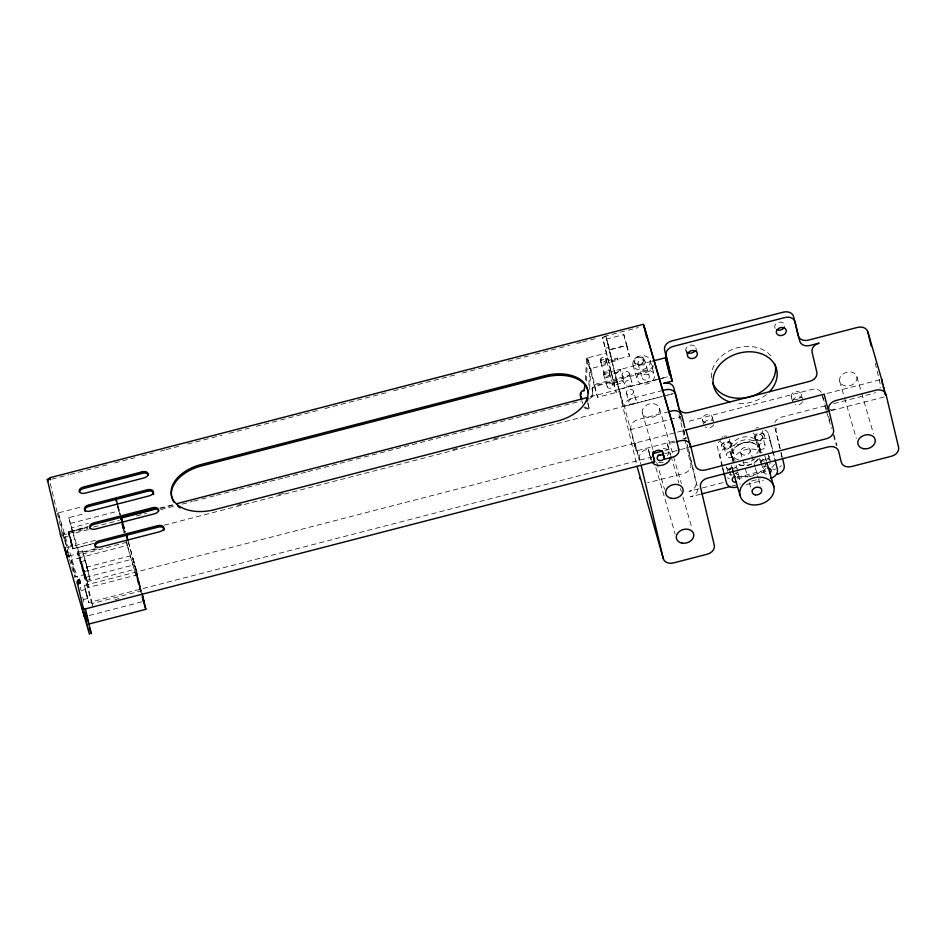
<?xml version="1.0" encoding="UTF-8"?>
<svg xmlns="http://www.w3.org/2000/svg" width="946" height="946" viewBox="0 0 946 946"><rect width="100%" height="100%" fill="white"/><g stroke="black" fill="none" stroke-linecap="round" stroke-linejoin="round"><path stroke-width="0.71" stroke-dasharray="4.73 3.55" d="M585.385 380.209L586.662 358.132L587.679 358.061L586.319 381.605M588.85 385.093L589.796 368.893L586.662 358.132M589.618 389.433L590.812 368.822L587.643 357.86L606.28 353.047L609.401 363.808L590.765 368.633L597.576 397.273L619.654 391.573L606.019 336.599L602.578 337.486L616.213 392.46L602.578 337.486M583.989 407.218A5.487 4.257 -16.2 0 0 588.471 408.979L589.393 408.093L587.833 402.712M51.746 479.184L68.916 474.738M70.347 474.372L107.537 464.758M114.691 462.913L134.722 457.734M141.876 455.877L153.323 452.921M160.477 451.076L164.758 449.965M166.189 449.598L180.497 445.897M187.651 444.052L210.544 438.14M211.975 437.762L221.991 435.172M229.145 433.327L249.165 428.148M256.319 426.303L279.212 420.391M280.643 420.012L317.832 410.398M324.986 408.554L347.88 402.641M349.31 402.263L386.512 392.649M393.654 390.804L416.547 384.892M417.978 384.514L455.18 374.9M462.334 373.055L485.215 367.143M486.646 366.764L500.954 363.075M508.108 361.218L528.14 356.039M535.294 354.194L558.175 348.282M559.606 347.903L569.622 345.325M576.776 343.469L581.069 342.357M582.5 341.991L596.808 338.29M603.962 336.445L626.843 330.532M628.274 330.154L638.29 327.576M626.938 345.385L623.816 334.612L606.611 339.058L609.732 349.831L626.938 345.385L629.492 356.122L612.287 360.568L609.165 349.807L626.37 345.361L629.492 356.122M605.712 348.258L609.153 347.371M608.857 362.566L608.302 360.497L617.502 358.144L618.045 360.26L608.869 362.625L608.585 361.679M65.759 544.565L58.321 512.909L82.101 506.76M611.518 373.824L610.962 371.683L620.162 369.33L620.694 371.447L611.518 373.824L611.246 372.866M651.321 361.431L623.024 368.739A8.892 6.894 -16.2 0 0 616.012 377.679L636.729 464.853M88.38 529.594L73.055 533.556L68.762 517.699L85.471 513.371M587.643 357.86L594.443 386.512L616.52 380.8L619.654 391.573M614.179 385.01L613.623 382.87L622.811 380.529L623.355 382.645L614.179 385.01L613.907 384.064M70.134 523.516L118.889 510.911L119.988 514.683M68.762 517.699L71.671 527.738L88.392 523.422M94.068 543.311L72.535 548.81L68.136 531.747L88.167 526.579M159.685 508.085L173.993 504.395M590.233 396.812L660.32 378.684M661.751 378.317L667.474 376.839M127.001 542.2L78.27 555.231L72.641 531.037L87.966 527.076M60.355 534.372L87.517 527.348M160.442 508.499L174.738 504.797M62.117 535.152L87.848 528.495M93.571 527.017L119.314 520.371M136.472 515.925L146.476 513.347M160.773 509.646L175.069 505.956M182.223 504.1L192.239 501.522M193.658 501.144L215.109 495.598M216.539 495.231L237.99 489.685M239.421 489.319L260.871 483.773M262.302 483.406L283.741 477.86M285.172 477.494L306.622 471.948M308.053 471.581L581.163 400.986M71.565 542.105L72.156 544.778L66.728 546.138L64.423 537.186L69.815 535.791L70.974 539.788M662.697 390.509L631.68 398.526A8.892 6.894 -16.2 0 0 624.667 407.466L636.126 450.946L674.427 441.049M66.764 547.71L97.533 539.764M237.505 505.247L243.205 503.769M278.845 494.557L284.545 493.079M452.744 449.61L458.443 448.132M494.084 438.92L499.784 437.454M164.155 525.196L661.928 396.54M667.64 395.061L674.794 393.205M71.541 541.585L68.751 531.735L73.149 548.786L92.885 543.761M78.27 552.05L82.692 551.021L86.263 563.627L90.024 579.449L85.719 580.56L78.27 552.05L85.719 580.56M92.069 604.021L77.584 553.304L95.688 548.621M68.857 555.929L98.372 548.68A5.037 3.169 -13.4 0 0 99.697 548.656M78.684 557.974L127.438 545.369L141.226 592.823M82.314 567.967L83.153 570.84L87.493 569.752L85.105 560.635L80.812 561.747L84.194 574.719L75.526 576.894L71.198 560.115L79.807 557.892L81.971 565.377M668.846 411.676L637.829 419.693A8.892 6.894 -16.2 0 0 630.816 428.633L636.126 450.946M72.641 531.037L83.378 568.002L132.133 555.397L140.919 590.943L92.176 603.548L93.004 607.048M629.965 429.78L681.037 416.571M84.395 571.526L133.15 558.92L136.058 568.972L137.442 574.79L88.699 587.395L84.395 571.526L88.699 587.395M85.779 577.344L134.521 564.738L137.442 574.79M87.316 581.565L136.058 568.972M86.299 593.308L84.348 585.432L685.968 429.933M826.981 393.477L881.53 379.381M81.368 590.541L85.412 589.5L86.571 593.497M682.941 438.849L687.198 437.75M648.258 449.019L651.179 460.134L648.258 449.019L646.485 449.48A8.892 6.894 -16.2 0 0 639.472 458.42L640.832 464.131M667.226 455.806A9.898 7.674 -16.2 0 0 668.775 449.799L667.415 444.076L675.16 442.066M825.326 405.81L781.562 417.127A8.892 6.894 -16.2 0 0 774.916 422.413M833.804 403.623L873.324 393.406A8.892 6.894 -16.2 0 0 875.499 392.602M83.721 599.528L87.765 598.475L86.878 594.667M664.872 450.521L668.976 449.456L670.336 455.18A8.892 6.894 -16.2 0 0 662.271 448.392M830.564 410.245L834.75 409.169A8.892 6.894 -16.2 0 1 830.233 409.382M86.027 592.681L88.818 602.543L652.149 456.93M664.565 453.725L679.098 449.965M680.505 449.598L688.854 447.446M831.451 410.588L886 396.492M114.951 599.693L119.149 598.605M89.208 615.479L143.757 601.372M736.792 477.482L767.809 469.464M723.111 482.59L689.031 491.4A8.892 6.894 -16.2 0 0 696.043 482.46L686.926 444.052M737.301 478.924L767.111 471.214M772.799 469.748L775.637 469.015M700.537 494.214L690.592 496.78A8.892 6.894 -16.2 0 0 697.604 487.852L687.494 445.27M731.766 486.149L740.28 483.938M751.644 481.006L760.158 478.806M746.441 484.636L763.363 480.261M662.034 396.54L623.757 406.402L621.546 398.786L619.287 389.291L657.565 379.417M658.984 379.05L667.498 376.851M663.453 396.173L673.375 393.619M589.796 368.893L590.812 368.822M589.393 408.093L588.518 408.152A4.446 3.453 -16.2 0 1 584.888 406.733M619.287 389.291L623.757 406.402M58.321 512.909L77.205 577.545M68.136 531.747L72.606 548.857M64.423 537.186L66.764 546.173M72.156 544.778L69.815 535.791M73.149 548.786L71.281 540.97M87.493 569.752L85.105 560.635M71.198 560.115L75.597 576.942M83.153 570.84L82.586 568.156M84.194 574.719L80.812 561.747M90.024 579.449L82.574 550.939M84.348 585.432L88.818 602.543M87.765 598.475L86.594 594.478M78.27 555.231L77.584 553.304M614.403 370.785L614.959 372.925L614.415 370.856M618.01 360.201L617.478 358.132M620.671 371.388L620.138 369.318M623.355 382.633L622.799 380.517M617.62 384.111L617.064 381.995L617.537 383.721M608.313 360.497L608.585 361.443M610.974 371.683L611.246 372.629M613.635 382.882L613.895 383.828M612.168 361.1C611.967 360.32 611.802 359.929 612.168 361.313M68.68 555.349L69.141 556.839L68.845 555.456M856.887 376.756A8.892 6.894 -16.2 0 1 845.369 385.897A8.892 6.894 -16.2 0 1 842.602 374.273A8.892 6.894 -16.2 0 1 856.887 376.756L861.357 392.105M861.759 393.501L873.513 433.966M839.681 381.203L844.151 396.551M844.553 397.947L856.307 438.412M822.807 396.741L826.473 409.334M828.507 416.346L830.127 421.94M833.793 434.545L837.044 445.755M826.177 410.28L824.545 404.675A8.892 6.894 -16.2 0 0 825.255 406.342M826.579 411.676L831.463 428.479M833.497 435.491L836.347 445.294M801.167 394.245L802.728 399.626M791.27 396.8L792.831 402.192M764.888 430.028A8.892 6.894 -16.2 0 1 768.542 434.119L772.799 450.036M764.321 435.562A4.884 3.796 -16.2 0 0 756.457 434.202A4.884 3.796 -16.2 0 0 757.983 440.6A4.884 3.796 -16.2 0 0 764.321 435.562L762.748 430.182A4.884 3.796 -16.2 0 1 758.905 435.101A4.884 3.796 -16.2 0 1 753.288 432.629L754.849 438.01M768.873 455.925L770.434 461.305M762.63 436.603A3.749 2.909 -16.2 0 1 757.77 440.458A3.749 2.909 -16.2 0 1 756.611 435.55A3.749 2.909 -16.2 0 1 762.63 436.603L765.231 445.566A3.749 2.909 -16.2 0 1 760.383 449.421A3.749 2.909 -16.2 0 1 759.212 444.525A3.749 2.909 -16.2 0 1 765.231 445.566M765.681 458.514L766.497 461.341M758.928 444.833L760.489 450.213M759.425 447.6L760.206 450.284M755.381 438.471L757.983 447.446M761.223 463.091L763.836 472.066A3.749 2.909 -16.2 0 0 767.171 474.1M759.402 458.361L760.974 463.753M750.154 449.989A4.931 3.831 -16.2 0 1 743.757 455.073A4.931 3.831 -16.2 0 1 742.22 448.617A4.931 3.831 -16.2 0 1 750.154 449.989L754.943 466.473M755.334 467.844L758.136 477.47M758.526 478.842L760.927 487.084M740.6 452.46L747.778 477.186M749.374 482.685L751.774 490.927M731.341 444.088A4.884 3.796 -16.2 0 0 723.489 442.728A4.884 3.796 -16.2 0 0 725.003 449.125A4.884 3.796 -16.2 0 0 731.341 444.088L729.78 438.708A4.884 3.796 -16.2 0 1 725.925 443.627A4.884 3.796 -16.2 0 1 720.308 441.155L721.881 446.536M731.081 444.75A3.749 2.909 -16.2 0 1 726.232 448.605A3.749 2.909 -16.2 0 1 725.062 443.709A3.749 2.909 -16.2 0 1 731.081 444.75L733.694 453.725A3.749 2.909 -16.2 0 1 728.834 457.58A3.749 2.909 -16.2 0 1 727.675 452.673A3.749 2.909 -16.2 0 1 733.694 453.725M737.454 469.831L735.893 464.439A4.884 3.796 -16.2 0 1 732.038 469.358M737.679 471.936L739.536 478.345M731.719 456.114L732.5 458.798M730.253 452.247L731.814 457.628M731.837 467.265L732.665 470.079M695.783 347.844L696.954 351.888M723.832 446.63L726.445 455.594M729.685 471.238L731.175 476.37M712.267 417.221L713.828 422.602M726.433 466.886L727.994 472.279M685.897 350.398L687.068 354.443M702.381 419.776L703.942 425.168M650.15 360.544A8.892 6.894 -16.2 0 1 638.621 369.697A8.892 6.894 -16.2 0 1 635.854 358.073A8.892 6.894 -16.2 0 1 650.15 360.544L654.313 374.9A8.892 6.894 -16.2 0 1 642.795 384.052A8.892 6.894 -16.2 0 1 640.028 372.428A8.892 6.894 -16.2 0 1 654.313 374.9M659.551 408.471A8.892 6.894 -16.2 0 1 648.034 417.624A8.892 6.894 -16.2 0 1 645.267 405.988A8.892 6.894 -16.2 0 1 659.551 408.471L673.138 455.215M673.54 456.634L681.368 483.548M645.125 361.845A3.701 2.873 -16.2 0 1 640.324 365.664A3.701 2.873 -16.2 0 1 639.177 360.816A3.701 2.873 -16.2 0 1 645.125 361.845L649.299 376.201A3.701 2.873 -16.2 0 1 644.498 380.008A3.701 2.873 -16.2 0 1 643.339 375.172A3.701 2.873 -16.2 0 1 649.299 376.201M643.871 359.078A5.037 3.914 -16.2 0 1 637.344 364.257A5.037 3.914 -16.2 0 1 635.771 357.671A5.037 3.914 -16.2 0 1 643.871 359.078L644.202 360.225A5.037 3.914 -16.2 0 1 637.675 365.416A5.037 3.914 -16.2 0 1 636.102 358.818A5.037 3.914 -16.2 0 1 644.202 360.225M671.01 456.067L678.826 482.98M680.47 488.644L681.297 491.471M682.941 497.147L691.999 528.306M667.415 444.076L668.976 449.456M637.959 363.702L642.133 378.057M634.116 361.597L634.459 362.744M632.945 365.002L637.107 379.346M642.346 412.917L653.461 451.159M656.749 462.499L664.565 489.413M629.291 373.363A3.701 2.873 -16.2 0 1 624.49 377.182A3.701 2.873 -16.2 0 1 623.343 372.334A3.701 2.873 -16.2 0 1 629.291 373.363L631.904 382.338A3.701 2.873 -16.2 0 1 627.103 386.145A3.701 2.873 -16.2 0 1 625.945 381.309A3.701 2.873 -16.2 0 1 631.904 382.338M655.862 467.596L675.208 534.171M633.548 391.266A3.701 2.873 -16.2 0 1 628.747 395.085A3.701 2.873 -16.2 0 1 627.6 390.237A3.701 2.873 -16.2 0 1 633.548 391.266L636.161 400.241A3.701 2.873 -16.2 0 1 631.36 404.048A3.701 2.873 -16.2 0 1 630.202 399.212A3.701 2.873 -16.2 0 1 636.161 400.241M622.125 375.219L624.738 384.194M626.382 393.122L628.984 402.097M606.15 358.853A3.039 2.353 -16.2 0 1 602.212 361.975A3.039 2.353 -16.2 0 1 601.266 358.002A3.039 2.353 -16.2 0 1 606.15 358.853L606.481 360A3.039 2.353 -16.2 0 1 602.543 363.122A3.039 2.353 -16.2 0 1 601.597 359.149A3.039 2.353 -16.2 0 1 606.481 360M606.646 361.029A2.968 2.294 -16.2 0 1 602.815 364.08A2.968 2.294 -16.2 0 1 601.893 360.201A2.968 2.294 -16.2 0 1 606.646 361.029L609.78 371.79A2.968 2.294 -16.2 0 1 605.937 374.841A2.968 2.294 -16.2 0 1 605.014 370.962A2.968 2.294 -16.2 0 1 609.78 371.79M609.579 373.28A3.039 2.353 -16.2 0 1 605.641 376.413A3.039 2.353 -16.2 0 1 604.695 372.44A3.039 2.353 -16.2 0 1 609.579 373.28L612.973 385.223A2.968 2.294 -16.2 0 1 609.129 388.274A2.968 2.294 -16.2 0 1 608.207 384.395A2.968 2.294 -16.2 0 1 612.973 385.223M600.911 362.507L604.045 373.268M600.272 360.367L600.604 361.514M603.702 374.805L607.237 386.701M594.443 386.512L597.576 397.273M587.785 403.528L589.346 408.909M581.932 400.868L582.712 403.552M117.931 505.507L120.355 513.879M123.205 523.646L125.629 532.019M128.467 541.786L141.77 591.912M117.872 506.347L120.426 515.144M122.98 523.918L125.369 532.125M128.148 541.715L132.133 555.397M140.729 592.137L126.48 543.063M62.684 535.613L63.5 538.416M69.602 559.417L74.864 577.651M68.526 554.876L68.786 555.799M92.176 603.548L83.378 568.002M124.08 531.948L121.845 523.386M67.308 549.449L67.58 550.43M68.597 555.917L69.129 557.892M122.341 523.729L124.505 532.231M67.544 550.217L68.195 552.736M67.568 551.258L67.887 552.523M67.438 551.494L68.017 553.741M611.979 360.58L611.79 359.799M124.766 532.432L122.613 523.576M81.451 565.022L79.807 557.892M67.261 550.028L67.604 551.341M86.015 592.172L85.412 589.5M68.502 553.954L68.762 555.042M875.275 363.146L880.336 384.466A8.892 6.894 -16.2 0 1 879.981 388.12M822.311 395.274L824.226 403.339M782.188 456.953L776.122 431.447A8.892 6.894 -16.2 0 1 777.517 426.043M774.892 427.486L780.616 451.573M780.958 452.992L782.307 458.668M773.13 451.431L774.774 458.384M768.542 434.119L774.478 459.141M722.413 466.011L720.107 456.279A8.892 6.894 -16.2 0 1 727.107 447.352L760.951 438.601A8.892 6.894 -16.2 0 1 771.144 443.095M722.744 467.407L723.737 471.569M722.117 466.768L717.494 447.316A8.892 6.894 -16.2 0 1 720.414 440.387M722.448 468.164L723.773 473.721M683.781 429.661L685.803 438.175M680.517 417.032L682.208 424.139M683.556 429.827L685.578 438.365M678.992 414.703L690.828 464.521A8.892 6.894 -16.2 0 1 683.816 473.461L649.985 482.2A8.892 6.894 -16.2 0 1 647.703 482.555M623.816 334.612L626.37 345.361M606.019 336.599L616.52 380.8M133.15 558.92L134.521 564.738M126.326 540.698L127.438 545.369M117.505 505.093L118.889 510.911M117.351 505.531L119.385 514.068M121.75 524.037L123.784 532.586M71.671 527.738L73.055 533.556M80.339 587.407L81.013 590.221M82.68 597.269L84.36 604.317M50.304 483.512L56.997 511.68M57.328 513.087L62.01 532.799M68.668 554.687L68.975 555.917M764.664 455.866A17.477 13.563 -16.2 0 1 765.964 461.364M765.491 464.261A17.477 13.563 -16.2 0 1 752.484 475.933A17.477 13.563 -16.2 0 1 735.29 472.953M732.866 469.914A17.477 13.563 -16.2 0 1 731.565 464.427M732.027 461.518A17.477 13.563 -16.2 0 1 745.034 449.847A17.477 13.563 -16.2 0 1 762.228 452.827M735.066 460.288A14.521 11.269 -16.2 0 1 741.96 440.493A14.521 11.269 -16.2 0 1 759.094 452.909M755.074 458.562A14.521 11.269 -16.2 0 1 740.6 462.547M733.848 461.08A14.521 11.269 -16.2 0 1 744.372 442.763A14.521 11.269 -16.2 0 1 759.886 455.594M758.018 458.999A14.521 11.269 -16.2 0 1 735.846 462.984M766.437 464.64A3.749 2.909 -16.2 0 1 765.527 464.983M761.175 462.322A3.749 2.909 -16.2 0 1 763.706 459.472A3.749 2.909 -16.2 0 1 767.655 459.922M763.836 472.066A3.749 2.909 -16.2 0 1 765.87 468.637M737.147 476.358A3.749 2.909 -16.2 0 1 739.595 478.711A3.749 2.909 -16.2 0 1 737.502 481.762M729.626 470.481A3.749 2.909 -16.2 0 1 732.169 467.62A3.749 2.909 -16.2 0 1 736.118 468.081M729.449 478.428A8.892 6.894 -16.2 0 1 727.415 477.813M774.455 464.179A8.892 6.894 -16.2 0 1 771.889 467.454M589.015 399.732A2.069 1.608 -16.2 0 1 588.932 400.146M663.181 462.168A8.892 6.894 -16.2 0 1 658.664 462.381M798.389 398.928A5.108 3.961 -16.2 0 1 791.187 396.114A5.108 3.961 -16.2 0 1 798.306 391.632A5.108 3.961 -16.2 0 1 799.488 398.231M711.546 377.868A32.59 25.294 -16.2 0 1 734.415 348.696A32.59 25.294 -16.2 0 1 771.723 356.973M738.554 459.827A14.817 11.494 -16.2 0 1 732.109 443.863A14.817 11.494 -16.2 0 1 753.536 438.329A14.817 11.494 -16.2 0 1 754.991 455.582M721.916 437.348A4.884 3.796 -16.2 0 1 722.969 436.685M724.163 436.236A4.884 3.796 -16.2 0 1 726.646 436.118M730.785 469.547A4.884 3.796 -16.2 0 1 726.362 465.893M768.483 455.002A4.884 3.796 -16.2 0 1 765.018 460.832A4.884 3.796 -16.2 0 1 759.342 457.367M755.949 428.16A4.884 3.796 -16.2 0 1 758.396 427.521M705.645 422.484A5.108 3.961 -16.2 0 1 703.174 416.678A5.108 3.961 -16.2 0 1 711.144 415.46A5.108 3.961 -16.2 0 1 709.488 421.904M781.254 465.479A8.892 6.894 -16.2 0 1 779.717 467.005M686.299 351.356A5.108 3.961 -16.2 0 1 689.918 345.266A5.108 3.961 -16.2 0 1 695.854 348.885M775.188 328.38A5.108 3.961 -16.2 0 1 778.18 322.491A5.108 3.961 -16.2 0 1 784.683 324.868M766.426 394.541A32.59 25.294 -16.2 0 1 736.52 403.41M770.233 463.315A4.884 3.796 -16.2 0 1 769.666 464.273M766.579 466.224A4.884 3.796 -16.2 0 1 762.973 466M760.903 462.748A4.884 3.796 -16.2 0 1 764.829 458.834A4.884 3.796 -16.2 0 1 770.044 460.395M713.627 424.707A5.108 3.961 -16.2 0 1 705.066 426.918M704.143 423.063A5.108 3.961 -16.2 0 1 712.716 420.852M802.527 401.731A5.108 3.961 -16.2 0 1 794.936 404.545M792.76 401.139A5.108 3.961 -16.2 0 1 796.225 397.249A5.108 3.961 -16.2 0 1 801.605 397.876M821.294 392.271A8.892 6.894 -16.2 0 0 811.798 389.445L690.781 420.722A8.892 6.894 -16.2 0 0 686.701 422.732M737.265 471.841A4.884 3.796 -16.2 0 1 735.846 473.639M732.346 474.927A4.884 3.796 -16.2 0 1 729.07 473.958M728.183 470.268A4.884 3.796 -16.2 0 1 736.378 468.14M735.066 462.724A14.817 11.494 -16.2 0 1 741.652 443.307A14.817 11.494 -16.2 0 1 760.69 453.24M758.172 459.212A14.817 11.494 -16.2 0 1 737.892 464.451M651.794 458.16A9.898 7.674 -16.2 0 1 649.618 454.754M592.657 392.034A5.924 4.6 -16.2 0 1 590.706 396.646M589.76 398.597A5.924 4.6 -16.2 0 0 592.988 393.181L592.125 389.799A5.924 4.6 -16.2 0 1 596.796 383.84L646.969 370.867A7.402 5.747 -16.2 0 0 652.917 364.931M592.456 390.946A5.924 4.6 -16.2 0 1 597.127 384.987L647.312 372.015A7.402 5.747 -16.2 0 0 653.248 366.078M634.991 443.177L639.39 460.229L634.991 443.177M136.39 572.046L140.777 589.11L136.39 572.046M605.972 377.56A3.039 2.353 -16.2 0 0 609.91 374.439A3.039 2.353 -16.2 0 0 605.038 373.587A3.039 2.353 -16.2 0 0 605.972 377.56"/><path stroke-width="1.42" d="M585.125 384.632L584.131 389.87A5.487 4.257 -16.2 0 0 581.672 397.261M662.153 450.899A5.037 3.914 -16.2 0 1 662.555 451.845L664.376 459.259L672.984 457.036A7.402 5.747 -16.2 0 0 678.814 449.587L673.256 426.445L643.54 324.265L49.842 477.73L50.055 478.735L47.3 479.445L60.851 536.098L89.444 634.21L77.17 582.251A2.85 2.211 -16.2 0 1 79.405 579.39L79.003 581.766M652.728 361.065L665.464 357.765L672.239 381.096L663.643 383.319A8.892 6.894 -16.2 0 1 673.836 387.813L678.329 406.709M121.064 518.077L155.392 509.196M176.855 503.65L587.371 397.545M662.697 390.509L665.511 389.776A8.892 6.894 -16.2 0 1 675.716 394.269L680.529 414.525M668.846 411.676L671.66 410.954A8.892 6.894 -16.2 0 1 681.865 415.448L684.75 427.592M80.422 583.256L80.079 582.109L77.336 582.819L77.667 583.966L80.422 583.256L79.913 581.234M685.815 429.969L824.392 394.151M676.449 441.735L680.316 440.741A8.892 6.894 -16.2 0 1 690.521 445.223L695.334 465.479A8.892 6.894 -16.2 0 0 705.527 469.973L826.532 438.696A8.892 6.894 -16.2 0 0 833.544 429.756L828.731 409.5A8.892 6.894 -16.2 0 1 835.744 400.56L875.89 390.19A8.892 6.894 -16.2 0 1 886.083 394.683L898.582 447.269A8.892 6.894 -16.2 0 1 891.57 456.209L851.424 466.579A8.892 6.894 -16.2 0 1 841.231 462.097L838.676 451.348A8.892 6.894 -16.2 0 0 828.483 446.867L707.466 478.144A8.892 6.894 -16.2 0 0 700.466 487.072L714.289 545.263A8.892 6.894 -16.2 0 1 707.277 554.202L673.446 562.953A8.892 6.894 -16.2 0 1 663.241 558.459L637.072 466.283M652.563 453.702L662.141 451.218M690.284 447.08L828.862 411.262M664.376 459.259L662.886 452.992A5.037 3.914 -16.2 0 0 657.103 450.45A5.037 3.914 -16.2 0 0 653.142 455.511L654.632 461.778L83.697 609.342L83.366 608.195M88.475 624.147L145.826 609.319L142.113 593.331M701.956 493.847L730.347 486.516M828.578 411.262L824.262 394.742M685.968 429.933L689.764 443.863M49.842 477.73L50.386 479.74M145.826 609.319L142.349 597.718M690.142 446.358L690.438 447.032L690.131 445.424M121.005 518.976L120.792 518.834M885.693 394.872L881.601 379.429L881.849 381.002M115.956 498.755L117.517 504.112M671.341 378.483L664.565 349.973A8.892 6.894 -16.2 0 1 671.565 341.045L783.406 312.133A8.892 6.894 -16.2 0 1 793.599 316.626L798.117 335.641A8.892 6.894 -16.2 0 0 808.322 340.134L857.644 327.387A8.892 6.894 -16.2 0 1 867.837 331.88L882.169 381.226M766.91 462.748L773.863 486.693A17.477 13.563 -16.2 0 1 751.207 504.679A17.477 13.563 -16.2 0 1 745.767 481.81A17.477 13.563 -16.2 0 1 773.863 486.693M732.665 470.079L740.032 495.432M654.632 461.778L652.799 454.364A5.037 3.914 -16.2 0 1 652.74 453.335M580.359 395.487L581.542 399.519M121.171 516.67L122.791 522.251M126.445 534.809L128.065 540.391M121.384 518.443L122.188 521.175M126.161 534.868L127.757 540.343M120.71 517.19L121.809 520.962L120.982 517.474M47.3 479.445L47.631 480.603M89.527 628.002L91.277 633.737L85.365 608.55M60.355 534.372L60.686 535.519M884.9 393.028L885.361 394.648M79.405 579.39L79.913 581.435M673.611 427.982L644.084 326.429M142.338 595.531L143.189 598.83M883.209 386.63L883.789 388.877M142.361 596.441L143.757 601.372L143.425 599.788M673.682 428.219L674.12 429.803M882.204 382.551L882.677 384.478M867.837 331.88L871.219 346.094M782.519 458.372L784.21 465.467A8.892 6.894 -16.2 0 1 777.198 474.395M775.105 459.768L777.423 469.5A8.892 6.894 -16.2 0 1 770.411 478.44M724.068 472.965L726.374 482.697A8.892 6.894 -16.2 0 0 736.579 487.178M672.239 381.096L666.126 355.365A8.892 6.894 -16.2 0 1 673.126 346.425L784.967 317.513A8.892 6.894 -16.2 0 1 795.16 322.007L799.689 341.033A8.892 6.894 -16.2 0 0 809.882 345.515L819.059 343.15A8.892 6.894 -16.2 0 0 812.046 352.089L816.859 372.334A8.892 6.894 -16.2 0 1 809.859 381.273L688.842 412.551A8.892 6.894 -16.2 0 1 678.649 408.069M665.464 357.765L669.52 374.853M643.753 325.282L646.768 337.994M641.175 465.562L663.241 558.459M121.691 519.721L122.306 522.287M85.779 612.429L87.801 620.978M115.98 499.701L116.334 501.25M767.75 468.152A3.749 2.909 -16.2 0 1 770.966 469.819A3.749 2.909 -16.2 0 1 769.855 473.106M736.591 482.105A3.749 2.909 -16.2 0 1 732.287 480.213A3.749 2.909 -16.2 0 1 735.243 476.441M724.482 475.377A8.892 6.894 -16.2 0 1 723.773 473.721M581.222 394.305A4.446 3.453 -16.2 0 1 581.388 393.394M583.375 391.088A4.446 3.453 -16.2 0 1 584.403 390.627M640.489 479.374A8.892 6.894 -16.2 0 1 639.78 477.718M775.07 364.175A32.59 25.294 -16.2 0 1 751.018 396.48A32.59 25.294 -16.2 0 1 712.764 383M784.471 326.973A5.108 3.961 -16.2 0 1 776.879 329.776M694.979 350.954A5.108 3.961 -16.2 0 1 687.009 352.16M729.792 401.967A32.59 25.294 -16.2 0 1 718.038 366.882A32.59 25.294 -16.2 0 1 764.167 354.951A32.59 25.294 -16.2 0 1 769.488 391.715M660.769 454.742A3.701 2.873 -16.2 0 1 657.978 455.168M670.478 457.202A9.898 7.674 -16.2 0 1 662.543 465.136A9.898 7.674 -16.2 0 1 651.971 461.991M678.483 448.439A7.402 5.747 -16.2 0 1 678.589 449.941M653 452.294A5.037 3.914 -16.2 0 1 653.591 451.301M47.797 481.171A2.85 2.211 -16.2 0 1 50.043 478.309M163.835 530.552A5.037 3.169 -13.4 0 0 158.289 527.064L99.212 542.342A5.037 3.169 -13.4 0 0 95.617 547.391M158.833 510.911A5.037 3.169 -13.4 0 0 153.075 509.125L93.997 524.391A5.037 3.169 -13.4 0 0 90.012 528.708M588.057 397.828A37.332 23.52 -13.4 0 1 586.839 401.683M588.282 392.803A37.332 23.52 -13.4 0 0 545.097 377.123L201.557 465.917A37.332 23.52 -13.4 0 0 174.159 502.373M180.118 507.919A37.332 23.52 -13.4 0 1 177.801 506.264M148.404 475.034A5.037 3.169 -13.4 0 0 142.645 473.237L83.567 488.503A5.037 3.169 -13.4 0 0 79.523 491.991M153.406 494.663A5.037 3.169 -13.4 0 0 147.86 491.187L88.782 506.453A5.037 3.169 -13.4 0 0 85.187 511.514M142.302 471.806L83.236 487.072A5.037 3.169 -13.4 0 0 79.239 491.388A5.037 3.169 -13.4 0 0 85.01 493.173L144.076 477.907A5.037 3.169 -13.4 0 0 148.061 473.603A5.037 3.169 -13.4 0 0 142.302 471.806M544.754 375.692L201.214 464.486A37.332 23.52 -13.4 0 0 171.652 496.437A37.332 23.52 -13.4 0 0 214.352 509.705L557.892 420.911A37.332 23.52 -13.4 0 0 587.454 388.96A37.332 23.52 -13.4 0 0 544.754 375.692M147.517 489.756L88.451 505.022A5.037 3.169 -13.4 0 0 84.454 509.326A5.037 3.169 -13.4 0 0 90.213 511.124L149.291 495.846A5.037 3.169 -13.4 0 0 153.276 491.542A5.037 3.169 -13.4 0 0 147.517 489.756M152.732 507.695L93.654 522.961A5.037 3.169 -13.4 0 0 89.669 527.277A5.037 3.169 -13.4 0 0 95.428 529.062L154.505 513.796A5.037 3.169 -13.4 0 0 158.49 509.48A5.037 3.169 -13.4 0 0 152.732 507.695M157.947 525.633L98.869 540.899A5.037 3.169 -13.4 0 0 94.884 545.215A5.037 3.169 -13.4 0 0 100.643 547.001L159.72 531.735A5.037 3.169 -13.4 0 0 163.705 527.43A5.037 3.169 -13.4 0 0 157.947 525.633M64.825 547.651L67.308 557.312L64.825 547.651M82.231 607.58L84.726 617.241L82.231 607.58M755.322 494.912A4.931 3.831 -16.2 0 0 761.719 489.827A4.931 3.831 -16.2 0 0 753.785 488.455A4.931 3.831 -16.2 0 0 755.322 494.912M690.722 358.487A5.108 3.961 -16.2 0 0 697.344 353.225A5.108 3.961 -16.2 0 0 689.137 351.806A5.108 3.961 -16.2 0 0 690.722 358.487M779.622 335.511A5.108 3.961 -16.2 0 0 786.244 330.249A5.108 3.961 -16.2 0 0 778.026 328.83A5.108 3.961 -16.2 0 0 779.622 335.511M682.125 543.122A8.892 6.894 -16.2 0 0 693.643 533.97A8.892 6.894 -16.2 0 0 679.358 531.498A8.892 6.894 -16.2 0 0 682.125 543.122M671.483 498.365A8.892 6.894 -16.2 0 0 683.012 489.212A8.892 6.894 -16.2 0 0 668.727 486.729A8.892 6.894 -16.2 0 0 671.483 498.365M863.615 448.7A8.892 6.894 -16.2 0 0 875.133 439.547A8.892 6.894 -16.2 0 0 860.848 437.076A8.892 6.894 -16.2 0 0 863.615 448.7M659.539 460.548A3.701 2.873 -16.2 0 0 664.34 456.729A3.701 2.873 -16.2 0 0 658.392 455.7A3.701 2.873 -16.2 0 0 659.539 460.548"/></g></svg>
